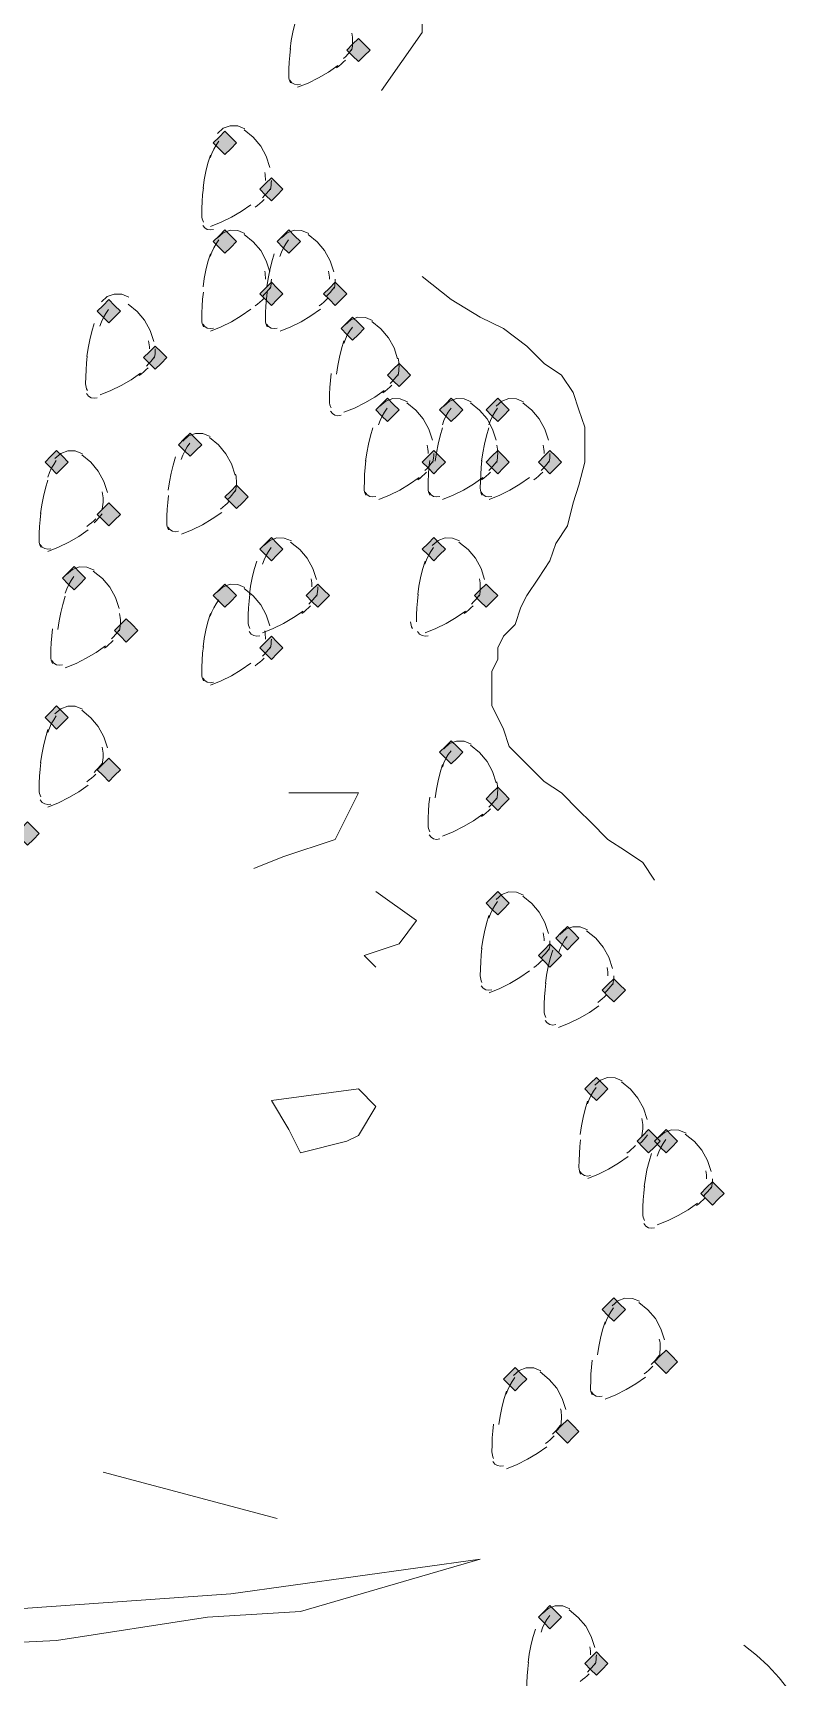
# Model space of a CAD drawing. Header units: millimetres. Extents: x 0 to 420, y 0 to 297.
# Drawn here: x 352.13 to 354.88, y 91.12 to 97.11 of the extents above; entities that cross this region are included whole.
import ezdxf

# ---------------------------------------------------------------- set-up
doc = ezdxf.new("R2010")
doc.units = ezdxf.units.MM

msp = doc.modelspace()

# ---------------------------------------------------------------- hatches: boundary and pattern name
for points in [[(353.314, 97.0915), (353.2928, 97.0703), (353.2717, 97.0492), (353.2928, 97.028), (353.314, 97.0068), (353.3352, 97.028), (353.3563, 97.0492), (353.3352, 97.0703), (353.314, 97.0915)], [(352.8272, 96.7528), (352.806, 96.7316), (352.7848, 96.7105), (352.806, 96.6893), (352.8272, 96.6682), (352.8483, 96.6893), (352.8695, 96.7105), (352.8483, 96.7316), (352.8272, 96.7528)], [(352.9965, 96.5835), (352.9753, 96.5623), (352.9542, 96.5412), (352.9753, 96.52), (352.9965, 96.4988), (353.0177, 96.52), (353.0388, 96.5412), (353.0177, 96.5623), (352.9965, 96.5835)], [(352.8272, 96.393), (352.806, 96.3718), (352.7848, 96.3507), (352.806, 96.3295), (352.8272, 96.3083), (352.8483, 96.3295), (352.8695, 96.3507), (352.8483, 96.3718), (352.8272, 96.393)], [(353.06, 96.393), (353.0388, 96.3718), (353.0177, 96.3507), (353.0388, 96.3295), (353.06, 96.3083), (353.0812, 96.3295), (353.1023, 96.3507), (353.0812, 96.3718), (353.06, 96.393)], [(352.9965, 96.2025), (352.9753, 96.1813), (352.9542, 96.1602), (352.9753, 96.139), (352.9965, 96.1178), (353.0177, 96.139), (353.0388, 96.1602), (353.0177, 96.1813), (352.9965, 96.2025)], [(353.2293, 96.2025), (353.2082, 96.1813), (353.187, 96.1602), (353.2082, 96.139), (353.2293, 96.1178), (353.2505, 96.139), (353.2717, 96.1602), (353.2505, 96.1813), (353.2293, 96.2025)], [(352.4038, 96.139), (352.3827, 96.1178), (352.3615, 96.0967), (352.3827, 96.0755), (352.4038, 96.0543), (352.425, 96.0755), (352.4462, 96.0967), (352.425, 96.1178), (352.4038, 96.139)], [(353.2928, 96.0755), (353.2717, 96.0543), (353.2505, 96.0332), (353.2717, 96.012), (353.2928, 95.9908), (353.314, 96.012), (353.3352, 96.0332), (353.314, 96.0543), (353.2928, 96.0755)], [(352.5732, 95.9697), (352.552, 95.9485), (352.5308, 95.9273), (352.552, 95.9062), (352.5732, 95.885), (352.5943, 95.9062), (352.6155, 95.9273), (352.5943, 95.9485), (352.5732, 95.9697)], [(353.4622, 95.9062), (353.441, 95.885), (353.4198, 95.8638), (353.441, 95.8427), (353.4622, 95.8215), (353.4833, 95.8427), (353.5045, 95.8638), (353.4833, 95.885), (353.4622, 95.9062)], [(353.4198, 95.7792), (353.3987, 95.758), (353.3775, 95.7368), (353.3987, 95.7157), (353.4198, 95.6945), (353.441, 95.7157), (353.4622, 95.7368), (353.441, 95.758), (353.4198, 95.7792)], [(353.6527, 95.7792), (353.6315, 95.758), (353.6103, 95.7368), (353.6315, 95.7157), (353.6527, 95.6945), (353.6738, 95.7157), (353.695, 95.7368), (353.6738, 95.758), (353.6527, 95.7792)], [(353.822, 95.7792), (353.8008, 95.758), (353.7797, 95.7368), (353.8008, 95.7157), (353.822, 95.6945), (353.8432, 95.7157), (353.8643, 95.7368), (353.8432, 95.758), (353.822, 95.7792)], [(352.7002, 95.6522), (352.679, 95.631), (352.6578, 95.6098), (352.679, 95.5887), (352.7002, 95.5675), (352.7213, 95.5887), (352.7425, 95.6098), (352.7213, 95.631), (352.7002, 95.6522)], [(352.2133, 95.5887), (352.1922, 95.5675), (352.171, 95.5463), (352.1922, 95.5252), (352.2133, 95.504), (352.2345, 95.5252), (352.2557, 95.5463), (352.2345, 95.5675), (352.2133, 95.5887)], [(353.5892, 95.5887), (353.568, 95.5675), (353.5468, 95.5463), (353.568, 95.5252), (353.5892, 95.504), (353.6103, 95.5252), (353.6315, 95.5463), (353.6103, 95.5675), (353.5892, 95.5887)], [(353.822, 95.5887), (353.8008, 95.5675), (353.7797, 95.5463), (353.8008, 95.5252), (353.822, 95.504), (353.8432, 95.5252), (353.8643, 95.5463), (353.8432, 95.5675), (353.822, 95.5887)], [(354.0125, 95.5887), (353.9913, 95.5675), (353.9702, 95.5463), (353.9913, 95.5252), (354.0125, 95.504), (354.0337, 95.5252), (354.0548, 95.5463), (354.0337, 95.5675), (354.0125, 95.5887)], [(352.8695, 95.4617), (352.8483, 95.4405), (352.8272, 95.4193), (352.8483, 95.3982), (352.8695, 95.377), (352.8907, 95.3982), (352.9118, 95.4193), (352.8907, 95.4405), (352.8695, 95.4617)], [(352.4038, 95.3982), (352.3827, 95.377), (352.3615, 95.3558), (352.3827, 95.3347), (352.4038, 95.3135), (352.425, 95.3347), (352.4462, 95.3558), (352.425, 95.377), (352.4038, 95.3982)], [(352.9965, 95.2712), (352.9753, 95.25), (352.9542, 95.2288), (352.9753, 95.2077), (352.9965, 95.1865), (353.0177, 95.2077), (353.0388, 95.2288), (353.0177, 95.25), (352.9965, 95.2712)], [(353.5892, 95.2712), (353.568, 95.25), (353.5468, 95.2288), (353.568, 95.2077), (353.5892, 95.1865), (353.6103, 95.2077), (353.6315, 95.2288), (353.6103, 95.25), (353.5892, 95.2712)], [(352.2768, 95.1653), (352.2557, 95.1441), (352.2345, 95.123), (352.2557, 95.1018), (352.2768, 95.0807), (352.298, 95.1018), (352.3192, 95.123), (352.298, 95.1441), (352.2768, 95.1653)], [(352.8272, 95.1018), (352.806, 95.0807), (352.7848, 95.0595), (352.806, 95.0383), (352.8272, 95.0172), (352.8483, 95.0383), (352.8695, 95.0595), (352.8483, 95.0807), (352.8272, 95.1018)], [(353.1658, 95.1018), (353.1447, 95.0807), (353.1235, 95.0595), (353.1447, 95.0383), (353.1658, 95.0172), (353.187, 95.0383), (353.2082, 95.0595), (353.187, 95.0807), (353.1658, 95.1018)], [(353.7797, 95.1018), (353.7585, 95.0807), (353.7373, 95.0595), (353.7585, 95.0383), (353.7797, 95.0172), (353.8008, 95.0383), (353.822, 95.0595), (353.8008, 95.0807), (353.7797, 95.1018)], [(352.4673, 94.9748), (352.4462, 94.9537), (352.425, 94.9325), (352.4462, 94.9113), (352.4673, 94.8902), (352.4885, 94.9113), (352.5097, 94.9325), (352.4885, 94.9537), (352.4673, 94.9748)], [(352.9965, 94.9113), (352.9753, 94.8902), (352.9542, 94.869), (352.9753, 94.8478), (352.9965, 94.8267), (353.0177, 94.8478), (353.0388, 94.869), (353.0177, 94.8902), (352.9965, 94.9113)], [(352.2133, 94.6573), (352.1922, 94.6362), (352.171, 94.615), (352.1922, 94.5938), (352.2133, 94.5727), (352.2345, 94.5938), (352.2557, 94.615), (352.2345, 94.6362), (352.2133, 94.6573)], [(353.6527, 94.5303), (353.6315, 94.5092), (353.6103, 94.488), (353.6315, 94.4668), (353.6527, 94.4457), (353.6738, 94.4668), (353.695, 94.488), (353.6738, 94.5092), (353.6527, 94.5303)], [(352.4038, 94.4668), (352.3827, 94.4457), (352.3615, 94.4245), (352.3827, 94.4033), (352.4038, 94.3822), (352.425, 94.4033), (352.4462, 94.4245), (352.425, 94.4457), (352.4038, 94.4668)], [(353.822, 94.361), (353.8008, 94.3398), (353.7797, 94.3187), (353.8008, 94.2975), (353.822, 94.2763), (353.8432, 94.2975), (353.8643, 94.3187), (353.8432, 94.3398), (353.822, 94.361)], [(352.1075, 94.234), (352.0863, 94.2128), (352.0652, 94.1917), (352.0863, 94.1705), (352.1075, 94.1493), (352.1287, 94.1705), (352.1498, 94.1917), (352.1287, 94.2128), (352.1075, 94.234)], [(353.822, 93.98), (353.8008, 93.9588), (353.7797, 93.9377), (353.8008, 93.9165), (353.822, 93.8953), (353.8432, 93.9165), (353.8643, 93.9377), (353.8432, 93.9588), (353.822, 93.98)], [(354.076, 93.853), (354.0548, 93.8318), (354.0337, 93.8107), (354.0548, 93.7895), (354.076, 93.7683), (354.0972, 93.7895), (354.1183, 93.8107), (354.0972, 93.8318), (354.076, 93.853)], [(354.0125, 93.7895), (353.9913, 93.7683), (353.9702, 93.7472), (353.9913, 93.726), (354.0125, 93.7048), (354.0337, 93.726), (354.0548, 93.7472), (354.0337, 93.7683), (354.0125, 93.7895)], [(354.2453, 93.6625), (354.2242, 93.6413), (354.203, 93.6202), (354.2242, 93.599), (354.2453, 93.5778), (354.2665, 93.599), (354.2877, 93.6202), (354.2665, 93.6413), (354.2453, 93.6625)], [(354.1818, 93.3027), (354.1607, 93.2815), (354.1395, 93.2603), (354.1607, 93.2392), (354.1818, 93.218), (354.203, 93.2392), (354.2242, 93.2603), (354.203, 93.2815), (354.1818, 93.3027)], [(354.3723, 93.1122), (354.3512, 93.091), (354.33, 93.0698), (354.3512, 93.0487), (354.3723, 93.0275), (354.3935, 93.0487), (354.4147, 93.0698), (354.3935, 93.091), (354.3723, 93.1122)], [(354.4358, 93.1122), (354.4147, 93.091), (354.3935, 93.0698), (354.4147, 93.0487), (354.4358, 93.0275), (354.457, 93.0487), (354.4782, 93.0698), (354.457, 93.091), (354.4358, 93.1122)], [(354.6052, 92.9217), (354.584, 92.9005), (354.5628, 92.8793), (354.584, 92.8582), (354.6052, 92.837), (354.6263, 92.8582), (354.6475, 92.8793), (354.6263, 92.9005), (354.6052, 92.9217)], [(354.2453, 92.4983), (354.2242, 92.4772), (354.203, 92.456), (354.2242, 92.4348), (354.2453, 92.4137), (354.2665, 92.4348), (354.2877, 92.456), (354.2665, 92.4772), (354.2453, 92.4983)], [(354.4358, 92.3078), (354.4147, 92.2867), (354.3935, 92.2655), (354.4147, 92.2443), (354.4358, 92.2232), (354.457, 92.2443), (354.4782, 92.2655), (354.457, 92.2867), (354.4358, 92.3078)], [(353.8855, 92.2443), (353.8643, 92.2232), (353.8432, 92.202), (353.8643, 92.1808), (353.8855, 92.1597), (353.9067, 92.1808), (353.9278, 92.202), (353.9067, 92.2232), (353.8855, 92.2443)], [(354.076, 92.0538), (354.0548, 92.0327), (354.0337, 92.0115), (354.0548, 91.9903), (354.076, 91.9691), (354.0972, 91.9903), (354.1183, 92.0115), (354.0972, 92.0327), (354.076, 92.0538)], [(354.0125, 91.3765), (353.9913, 91.3553), (353.9702, 91.3342), (353.9913, 91.313), (354.0125, 91.2918), (354.0337, 91.313), (354.0548, 91.3342), (354.0337, 91.3553), (354.0125, 91.3765)], [(354.1818, 91.2072), (354.1607, 91.186), (354.1395, 91.1648), (354.1607, 91.1437), (354.1818, 91.1225), (354.203, 91.1437), (354.2242, 91.1648), (354.203, 91.186), (354.1818, 91.2072)]]:
    msp.add_hatch(color=7).paths.add_polyline_path(points)

# ---------------------------------------------------------------- linework, layer by layer
at = {"lineweight": 13}
for points in [[(353.3352, 98.7002), (353.3352, 98.425), (353.1447, 98.0652), (353.1447, 97.7265), (353.5468, 97.5148), (353.5468, 97.3243), (353.5468, 97.1127), (353.3987, 96.901)], [(353.0915, 97.1742), (353.0826, 97.1444), (353.0752, 97.1142), (353.0692, 97.0836), (353.0647, 97.0528)], [(353.2893, 97.0477), (353.2909, 97.0559), (353.292, 97.0642), (353.2926, 97.0725), (353.2928, 97.0809)], [(353.2928, 97.0809), (353.2926, 97.0884), (353.292, 97.0959), (353.291, 97.1033), (353.2896, 97.1107)], [(353.0661, 97.0546), (353.0634, 97.0295), (353.0615, 97.0043), (353.0604, 96.9791), (353.06, 96.9539)], [(353.2602, 97.0182), (353.2679, 97.0261), (353.2752, 97.0343), (353.2823, 97.0426), (353.2891, 97.0512)], [(353.0918, 96.9132), (353.1307, 96.9289), (353.1683, 96.9475), (353.2044, 96.9688), (353.2389, 96.9928)], [(353.2342, 96.984), (353.2426, 96.9906), (353.2508, 96.9975), (353.2587, 97.0046), (353.2664, 97.0121)], [(353.06, 96.9539), (353.0604, 96.9474), (353.0616, 96.9411), (353.0635, 96.935), (353.0662, 96.9291)], [(353.0637, 96.939), (353.0708, 96.93), (353.0803, 96.9243), (353.0913, 96.9222), (353.1025, 96.9241)], [(352.9, 96.7616), (352.874, 96.7725), (352.8467, 96.773), (352.8211, 96.7636), (352.8001, 96.7449)], [(352.9912, 96.6209), (352.9781, 96.6615), (352.9576, 96.6985), (352.9306, 96.7309), (352.8975, 96.7578)], [(352.774, 96.6662), (352.7651, 96.6364), (352.7576, 96.6062), (352.7517, 96.5756), (352.7472, 96.5448)], [(352.805, 96.7162), (352.7952, 96.7022), (352.7867, 96.6875), (352.7794, 96.6721), (352.7735, 96.6561)], [(352.9753, 96.5729), (352.9751, 96.5804), (352.9745, 96.5879), (352.9735, 96.5953), (352.9721, 96.6027)], [(352.7486, 96.5466), (352.7459, 96.5215), (352.744, 96.4963), (352.7429, 96.4712), (352.7425, 96.4459)], [(352.9639, 96.5103), (352.9715, 96.5181), (352.9789, 96.5263), (352.9859, 96.5346), (352.9928, 96.5432)], [(352.993, 96.5396), (352.9945, 96.5479), (352.9956, 96.5562), (352.9963, 96.5645), (352.9965, 96.5729)], [(352.7743, 96.4052), (352.8132, 96.4209), (352.8508, 96.4395), (352.8869, 96.4608), (352.9214, 96.4848)], [(352.9378, 96.476), (352.9462, 96.4826), (352.9544, 96.4895), (352.9624, 96.4966), (352.9701, 96.5041)], [(352.7425, 96.4459), (352.7429, 96.4395), (352.7441, 96.4331), (352.746, 96.427), (352.7487, 96.4211)], [(352.7462, 96.4098), (352.7533, 96.4009), (352.7628, 96.3951), (352.7738, 96.393), (352.785, 96.3949)], [(352.9, 96.3806), (352.874, 96.3914), (352.8467, 96.392), (352.8211, 96.3826), (352.8001, 96.3639)], [(352.9912, 96.2399), (352.9781, 96.2805), (352.9576, 96.3175), (352.9306, 96.3499), (352.8975, 96.3768)], [(353.1329, 96.3806), (353.1068, 96.3914), (353.0796, 96.392), (353.0539, 96.3826), (353.0329, 96.3639)], [(353.2241, 96.2399), (353.2109, 96.2805), (353.1905, 96.3175), (353.1634, 96.3499), (353.1304, 96.3768)], [(352.774, 96.3064), (352.7651, 96.2766), (352.7576, 96.2463), (352.7517, 96.2158), (352.7472, 96.185)], [(352.805, 96.3564), (352.7952, 96.3424), (352.7867, 96.3277), (352.7794, 96.3123), (352.7735, 96.2963)], [(353.0068, 96.3064), (352.9979, 96.2766), (352.9905, 96.2463), (352.9845, 96.2158), (352.98, 96.185)], [(353.059, 96.3564), (353.0492, 96.3424), (353.0407, 96.3277), (353.0334, 96.3123), (353.0275, 96.2963)], [(352.9753, 96.2131), (352.9751, 96.2206), (352.9745, 96.228), (352.9735, 96.2354), (352.9721, 96.2428)], [(353.2082, 96.2131), (353.208, 96.2206), (353.2074, 96.228), (353.2063, 96.2354), (353.2049, 96.2428)], [(352.9639, 96.1504), (352.9715, 96.1583), (352.9789, 96.1664), (352.9859, 96.1748), (352.9928, 96.1834)], [(352.993, 96.1798), (352.9945, 96.1881), (352.9956, 96.1963), (352.9963, 96.2047), (352.9965, 96.2131)], [(353.1967, 96.1504), (353.2044, 96.1583), (353.2117, 96.1664), (353.2188, 96.1748), (353.2256, 96.1834)], [(353.2258, 96.1798), (353.2274, 96.1881), (353.2285, 96.1963), (353.2291, 96.2047), (353.2293, 96.2131)], [(353.5468, 96.2237), (353.6527, 96.139), (353.7585, 96.0755), (353.8432, 96.0332), (353.9278, 95.9697), (353.9913, 95.9062), (354.0548, 95.8638), (354.0972, 95.8003), (354.1183, 95.7368), (354.1395, 95.6733), (354.1395, 95.6098), (354.1395, 95.5463), (354.1183, 95.4617), (354.0972, 95.3982), (354.076, 95.3135), (354.0337, 95.25), (354.0125, 95.1865), (353.9702, 95.123), (353.9278, 95.0595), (353.9067, 95.0172), (353.8855, 94.9537), (353.8432, 94.9113), (353.822, 94.869), (353.822, 94.8267), (353.8008, 94.7843), (353.8008, 94.742), (353.8008, 94.6997), (353.8008, 94.6573), (353.822, 94.615), (353.8432, 94.5727), (353.8643, 94.5092), (353.9067, 94.4668), (353.949, 94.4245), (353.9913, 94.3822), (354.0548, 94.3398), (354.1183, 94.2763), (354.1607, 94.234), (354.2242, 94.1705), (354.2877, 94.1282), (354.3512, 94.0858), (354.3935, 94.0223)], [(352.4767, 96.1477), (352.4507, 96.1586), (352.4234, 96.1592), (352.3978, 96.1498), (352.3767, 96.1311)], [(352.5679, 95.9859), (352.5548, 96.0265), (352.5343, 96.0635), (352.5073, 96.0959), (352.4742, 96.1228)], [(352.7486, 96.1656), (352.7459, 96.1405), (352.744, 96.1153), (352.7429, 96.0902), (352.7425, 96.0649)], [(352.9378, 96.1162), (352.9462, 96.1228), (352.9544, 96.1296), (352.9624, 96.1368), (352.9701, 96.1442)], [(352.9814, 96.1656), (352.9788, 96.1405), (352.9769, 96.1153), (352.9757, 96.0902), (352.9753, 96.0649)], [(353.1707, 96.1162), (353.1791, 96.1228), (353.1873, 96.1296), (353.1952, 96.1368), (353.2029, 96.1442)], [(352.4028, 96.1024), (352.3931, 96.0884), (352.3845, 96.0737), (352.3773, 96.0583), (352.3713, 96.0423)], [(352.7425, 96.0649), (352.7429, 96.0585), (352.7441, 96.0521), (352.746, 96.046), (352.7487, 96.0401)], [(352.7743, 96.0242), (352.8132, 96.0399), (352.8508, 96.0585), (352.8869, 96.0798), (352.9214, 96.1038)], [(352.9753, 96.0649), (352.9757, 96.0585), (352.9769, 96.0521), (352.9788, 96.046), (352.9815, 96.0401)], [(353.0283, 96.0242), (353.0672, 96.0399), (353.1048, 96.0585), (353.1409, 96.0798), (353.1754, 96.1038)], [(353.3657, 96.0631), (353.3397, 96.074), (353.3124, 96.0745), (353.2868, 96.0652), (353.2657, 96.0464)], [(353.4569, 95.9224), (353.4438, 95.963), (353.4233, 96), (353.3962, 96.0324), (353.3632, 96.0593)], [(352.3507, 96.0524), (352.3418, 96.0226), (352.3343, 95.9923), (352.3284, 95.9618), (352.3239, 95.931)], [(352.7462, 96.05), (352.7533, 96.041), (352.7628, 96.0353), (352.7738, 96.0332), (352.785, 96.0351)], [(352.9791, 96.05), (352.9862, 96.041), (352.9957, 96.0353), (353.0066, 96.0332), (353.0179, 96.0351)], [(353.2919, 96.0389), (353.2821, 96.0249), (353.2735, 96.0102), (353.2663, 95.9948), (353.2603, 95.9788)], [(352.552, 95.9591), (352.5518, 95.9666), (352.5512, 95.974), (352.5502, 95.9814), (352.5487, 95.9888)], [(352.5696, 95.9258), (352.5712, 95.934), (352.5723, 95.9423), (352.5729, 95.9507), (352.5732, 95.9591)], [(353.2608, 95.9889), (353.2519, 95.9591), (353.2445, 95.9289), (353.2385, 95.8983), (353.234, 95.8675)], [(352.3252, 95.9328), (352.3226, 95.9077), (352.3207, 95.8825), (352.3196, 95.8573), (352.3192, 95.8321)], [(352.5145, 95.8622), (352.5229, 95.8687), (352.5311, 95.8756), (352.5391, 95.8828), (352.5468, 95.8902)], [(352.5406, 95.8964), (352.5482, 95.9043), (352.5555, 95.9124), (352.5626, 95.9208), (352.5694, 95.9294)], [(353.4586, 95.8623), (353.4602, 95.8705), (353.4613, 95.8789), (353.462, 95.8872), (353.4622, 95.8956)], [(353.4622, 95.8956), (353.462, 95.9031), (353.4613, 95.9105), (353.4603, 95.918), (353.4589, 95.9253)], [(352.3191, 95.8321), (352.3195, 95.8256), (352.3207, 95.8193), (352.3227, 95.8131), (352.3254, 95.8072)], [(352.3721, 95.7914), (352.411, 95.8071), (352.4486, 95.8257), (352.4848, 95.847), (352.5192, 95.871)], [(353.2142, 95.8693), (353.2116, 95.8441), (353.2097, 95.819), (353.2086, 95.7938), (353.2082, 95.7686)], [(353.4035, 95.7987), (353.4119, 95.8053), (353.4201, 95.8121), (353.4281, 95.8193), (353.4358, 95.8267)], [(353.4296, 95.8329), (353.4372, 95.8408), (353.4445, 95.8489), (353.4516, 95.8573), (353.4584, 95.8659)], [(352.3229, 95.796), (352.33, 95.787), (352.3395, 95.7813), (352.3504, 95.7792), (352.3617, 95.7811)], [(353.2082, 95.7686), (353.2085, 95.7621), (353.2097, 95.7558), (353.2117, 95.7496), (353.2144, 95.7437)], [(353.2611, 95.7279), (353.3001, 95.7436), (353.3376, 95.7622), (353.3738, 95.7835), (353.4082, 95.8075)], [(353.4927, 95.7667), (353.4667, 95.7776), (353.4394, 95.7782), (353.4138, 95.7688), (353.3927, 95.7501)], [(353.5839, 95.6261), (353.5708, 95.6667), (353.5503, 95.7036), (353.5232, 95.7361), (353.4902, 95.763)], [(353.7255, 95.7667), (353.6995, 95.7776), (353.6723, 95.7782), (353.6466, 95.7688), (353.6256, 95.7501)], [(353.8168, 95.6261), (353.8036, 95.6667), (353.7831, 95.7036), (353.7561, 95.7361), (353.723, 95.763)], [(353.916, 95.7667), (353.89, 95.7776), (353.8627, 95.7782), (353.8371, 95.7688), (353.8161, 95.7501)], [(354.0072, 95.6261), (353.9941, 95.6667), (353.9736, 95.7036), (353.9466, 95.7361), (353.9135, 95.763)], [(353.2119, 95.7325), (353.219, 95.7235), (353.2285, 95.7178), (353.2394, 95.7157), (353.2507, 95.7175)], [(353.4188, 95.7425), (353.4091, 95.7286), (353.4005, 95.7138), (353.3933, 95.6984), (353.3873, 95.6824)], [(353.6517, 95.7425), (353.6419, 95.7286), (353.6333, 95.7138), (353.6261, 95.6984), (353.6201, 95.6824)], [(353.821, 95.7425), (353.8112, 95.7286), (353.8027, 95.7138), (353.7954, 95.6984), (353.7895, 95.6824)], [(352.773, 95.6397), (352.747, 95.6506), (352.7197, 95.6512), (352.6941, 95.6418), (352.6731, 95.6231)], [(353.3667, 95.6714), (353.3578, 95.6416), (353.3503, 95.6113), (353.3444, 95.5808), (353.3399, 95.55)], [(353.6207, 95.6714), (353.6118, 95.6416), (353.6043, 95.6113), (353.5984, 95.5808), (353.5939, 95.55)], [(353.79, 95.6714), (353.7811, 95.6416), (353.7736, 95.6113), (353.7677, 95.5808), (353.7632, 95.55)], [(352.3073, 95.5762), (352.2813, 95.5871), (352.2541, 95.5877), (352.2284, 95.5783), (352.2074, 95.5596)], [(352.6992, 95.6155), (352.6894, 95.6016), (352.6808, 95.5868), (352.6736, 95.5714), (352.6676, 95.5555)], [(352.8642, 95.4991), (352.8511, 95.5397), (352.8306, 95.5766), (352.8036, 95.6091), (352.7705, 95.636)], [(353.568, 95.5781), (353.5678, 95.5856), (353.5672, 95.593), (353.5662, 95.6005), (353.5647, 95.6078)], [(353.822, 95.5781), (353.8218, 95.5856), (353.8212, 95.593), (353.8202, 95.6005), (353.8188, 95.6078)], [(353.9913, 95.5781), (353.9911, 95.5856), (353.9905, 95.593), (353.9895, 95.6005), (353.9881, 95.6078)], [(352.2123, 95.552), (352.2026, 95.5381), (352.194, 95.5233), (352.1868, 95.5079), (352.1808, 95.4919)], [(352.3986, 95.4356), (352.3854, 95.4762), (352.365, 95.5131), (352.3379, 95.5456), (352.3049, 95.5725)], [(352.647, 95.5656), (352.6381, 95.5357), (352.6307, 95.5055), (352.6247, 95.475), (352.6202, 95.4442)], [(353.3412, 95.5517), (353.3386, 95.5267), (353.3367, 95.5015), (353.3356, 95.4763), (353.3352, 95.4511)], [(353.5566, 95.5154), (353.5642, 95.5233), (353.5715, 95.5314), (353.5786, 95.5398), (353.5854, 95.5484)], [(353.5741, 95.5517), (353.5714, 95.5267), (353.5695, 95.5015), (353.5684, 95.4763), (353.568, 95.4511)], [(353.5856, 95.5448), (353.5872, 95.553), (353.5883, 95.5614), (353.5889, 95.5697), (353.5892, 95.5781)], [(353.7646, 95.5517), (353.7619, 95.5267), (353.76, 95.5015), (353.7589, 95.4763), (353.7585, 95.4511)], [(353.7894, 95.5154), (353.797, 95.5233), (353.8044, 95.5314), (353.8115, 95.5398), (353.8183, 95.5484)], [(353.8185, 95.5448), (353.82, 95.553), (353.8211, 95.5614), (353.8218, 95.5697), (353.822, 95.5781)], [(353.9799, 95.5154), (353.9875, 95.5233), (353.9949, 95.5314), (354.0019, 95.5398), (354.0088, 95.5484)], [(354.009, 95.5448), (354.0105, 95.553), (354.0116, 95.5614), (354.0123, 95.5697), (354.0125, 95.5781)], [(352.1813, 95.4809), (352.1724, 95.4511), (352.165, 95.4208), (352.159, 95.3903), (352.1545, 95.3595)], [(352.866, 95.439), (352.8675, 95.4472), (352.8686, 95.4555), (352.8693, 95.4639), (352.8695, 95.4723)], [(352.8695, 95.4723), (352.8693, 95.4797), (352.8687, 95.4872), (352.8677, 95.4946), (352.8663, 95.502)], [(353.3881, 95.4103), (353.427, 95.4261), (353.4646, 95.4446), (353.5008, 95.466), (353.5352, 95.49)], [(353.5305, 95.4812), (353.5389, 95.4878), (353.5471, 95.4946), (353.5551, 95.5018), (353.5628, 95.5092)], [(353.6209, 95.4103), (353.6599, 95.4261), (353.6975, 95.4446), (353.7336, 95.466), (353.768, 95.49)], [(353.7633, 95.4812), (353.7718, 95.4878), (353.78, 95.4946), (353.7879, 95.5018), (353.7956, 95.5092)], [(353.7903, 95.4103), (353.8292, 95.4261), (353.8668, 95.4446), (353.9029, 95.466), (353.9374, 95.49)], [(353.9538, 95.4812), (353.9622, 95.4878), (353.9704, 95.4946), (353.9784, 95.5018), (353.9861, 95.5092)], [(352.3791, 95.3755), (352.3807, 95.3837), (352.3818, 95.392), (352.3825, 95.4004), (352.3827, 95.4087)], [(352.3827, 95.4087), (352.3825, 95.4162), (352.3819, 95.4237), (352.3808, 95.4311), (352.3794, 95.4385)], [(352.6216, 95.4248), (352.6189, 95.3996), (352.617, 95.3745), (352.6159, 95.3493), (352.6155, 95.3241)], [(352.8108, 95.3753), (352.8192, 95.3819), (352.8275, 95.3888), (352.8354, 95.3959), (352.8431, 95.4034)], [(352.8369, 95.4096), (352.8445, 95.4175), (352.8519, 95.4256), (352.859, 95.434), (352.8658, 95.4426)], [(353.3352, 95.4511), (353.3355, 95.4446), (353.3367, 95.4383), (353.3387, 95.4321), (353.3414, 95.4263)], [(353.3389, 95.4362), (353.346, 95.4272), (353.3555, 95.4215), (353.3664, 95.4193), (353.3777, 95.4212)], [(353.568, 95.4511), (353.5684, 95.4446), (353.5696, 95.4383), (353.5715, 95.4321), (353.5742, 95.4263)], [(353.5717, 95.4362), (353.5788, 95.4272), (353.5883, 95.4215), (353.5993, 95.4193), (353.6105, 95.4212)], [(353.7585, 95.4511), (353.7589, 95.4446), (353.7601, 95.4383), (353.762, 95.4321), (353.7647, 95.4263)], [(353.7622, 95.4362), (353.7693, 95.4272), (353.7788, 95.4215), (353.7898, 95.4193), (353.801, 95.4212)], [(352.1559, 95.3613), (352.1533, 95.3362), (352.1514, 95.311), (352.1502, 95.2858), (352.1498, 95.2606)], [(352.324, 95.3118), (352.3324, 95.3184), (352.3406, 95.3253), (352.3486, 95.3325), (352.3563, 95.3399)], [(352.3501, 95.3249), (352.3577, 95.3328), (352.3651, 95.3409), (352.3721, 95.3493), (352.3789, 95.3579)], [(352.6685, 95.2834), (352.7074, 95.2991), (352.745, 95.3177), (352.7811, 95.339), (352.8155, 95.363)], [(352.1816, 95.2199), (352.2206, 95.2356), (352.2581, 95.2542), (352.2943, 95.2755), (352.3287, 95.2995)], [(352.6155, 95.3241), (352.6159, 95.3176), (352.6171, 95.3113), (352.619, 95.3051), (352.6217, 95.2992)], [(352.6192, 95.3092), (352.6263, 95.3002), (352.6358, 95.2944), (352.6468, 95.2923), (352.658, 95.2942)], [(352.1498, 95.2606), (352.1502, 95.2541), (352.1514, 95.2478), (352.1533, 95.2416), (352.156, 95.2357)], [(352.1535, 95.2457), (352.1607, 95.2367), (352.1702, 95.231), (352.1811, 95.2288), (352.1924, 95.2307)], [(352.9955, 95.2345), (352.9857, 95.2205), (352.9772, 95.2058), (352.9699, 95.1904), (352.964, 95.1744)], [(353.0694, 95.2587), (353.0434, 95.2696), (353.0161, 95.2702), (352.9904, 95.2608), (352.9694, 95.2421)], [(353.1606, 95.1181), (353.1474, 95.1587), (353.127, 95.1956), (353.0999, 95.2281), (353.0669, 95.255)], [(353.5882, 95.2345), (353.5784, 95.2205), (353.5698, 95.2058), (353.5626, 95.1904), (353.5566, 95.1744)], [(353.6832, 95.2587), (353.6572, 95.2696), (353.6299, 95.2702), (353.6043, 95.2608), (353.5832, 95.2421)], [(353.7744, 95.1181), (353.7613, 95.1587), (353.7408, 95.1956), (353.7137, 95.2281), (353.6807, 95.255)], [(352.3497, 95.1529), (352.3237, 95.1638), (352.2964, 95.1643), (352.2708, 95.155), (352.2497, 95.1362)], [(352.9433, 95.1846), (352.9344, 95.1547), (352.927, 95.1245), (352.921, 95.094), (352.9165, 95.0631)], [(353.5572, 95.1846), (353.5483, 95.1547), (353.5408, 95.1245), (353.5349, 95.094), (353.5304, 95.0631)], [(352.2758, 95.1287), (352.2661, 95.1147), (352.2575, 95.1), (352.2503, 95.0846), (352.2443, 95.0686)], [(352.4409, 95.0123), (352.4278, 95.0528), (352.4073, 95.0898), (352.3802, 95.1222), (352.3472, 95.1492)], [(352.9, 95.0894), (352.874, 95.1003), (352.8467, 95.1008), (352.8211, 95.0915), (352.8001, 95.0727)], [(353.1447, 95.0912), (353.1445, 95.0987), (353.1439, 95.1062), (353.1429, 95.1136), (353.1414, 95.121)], [(353.7585, 95.0912), (353.7583, 95.0987), (353.7577, 95.1062), (353.7567, 95.1136), (353.7553, 95.121)], [(352.2448, 95.0576), (352.2359, 95.0277), (352.2285, 94.9975), (352.2225, 94.967), (352.218, 94.9362)], [(352.805, 95.044), (352.7952, 95.0301), (352.7867, 95.0153), (352.7794, 94.9999), (352.7735, 94.984)], [(352.9912, 94.9488), (352.9781, 94.9893), (352.9576, 95.0263), (352.9306, 95.0587), (352.8975, 95.0857)], [(352.9179, 95.0649), (352.9153, 95.0398), (352.9133, 95.0147), (352.9122, 94.9895), (352.9118, 94.9643)], [(353.1332, 95.0286), (353.1408, 95.0365), (353.1482, 95.0446), (353.1553, 95.053), (353.1621, 95.0616)], [(353.1623, 95.058), (353.1639, 95.0662), (353.165, 95.0745), (353.1656, 95.0829), (353.1658, 95.0912)], [(353.5317, 95.0649), (353.5291, 95.0398), (353.5272, 95.0147), (353.5261, 94.9895), (353.5257, 94.9643)], [(353.7259, 95.0286), (353.7335, 95.0365), (353.7409, 95.0446), (353.748, 95.053), (353.7548, 95.0616)], [(353.755, 95.058), (353.7565, 95.0662), (353.7576, 95.0745), (353.7583, 95.0829), (353.7585, 95.0912)], [(352.4462, 94.9643), (352.446, 94.9717), (352.4453, 94.9792), (352.4443, 94.9866), (352.4429, 94.994)], [(352.774, 94.9941), (352.7651, 94.9642), (352.7576, 94.934), (352.7517, 94.9035), (352.7472, 94.8727)], [(352.9648, 94.9235), (353.0037, 94.9393), (353.0413, 94.9578), (353.0774, 94.9792), (353.1119, 95.0032)], [(353.1072, 94.9943), (353.1156, 95.0009), (353.1238, 95.0078), (353.1317, 95.015), (353.1394, 95.0224)], [(353.5574, 94.9235), (353.5964, 94.9393), (353.634, 94.9578), (353.6701, 94.9792), (353.7045, 95.0032)], [(353.6998, 94.9943), (353.7083, 95.0009), (353.7165, 95.0078), (353.7244, 95.015), (353.7321, 95.0224)], [(352.1982, 94.9379), (352.1956, 94.9128), (352.1937, 94.8877), (352.1926, 94.8625), (352.1922, 94.8372)], [(352.4136, 94.9016), (352.4212, 94.9095), (352.4285, 94.9176), (352.4356, 94.926), (352.4424, 94.9346)], [(352.4426, 94.931), (352.4442, 94.9392), (352.4453, 94.9475), (352.446, 94.9559), (352.4462, 94.9643)], [(352.9118, 94.9643), (352.9122, 94.9578), (352.9134, 94.9514), (352.9153, 94.9453), (352.918, 94.9394)], [(352.9155, 94.9282), (352.9226, 94.9192), (352.9322, 94.9135), (352.9431, 94.9113), (352.9544, 94.9132)], [(352.9753, 94.9008), (352.9751, 94.9082), (352.9745, 94.9157), (352.9735, 94.9231), (352.9721, 94.9305)], [(353.5045, 94.9643), (353.5049, 94.9578), (353.5061, 94.9514), (353.508, 94.9453), (353.5107, 94.9394)], [(353.5294, 94.9282), (353.5365, 94.9192), (353.546, 94.9135), (353.5569, 94.9113), (353.5682, 94.9132)], [(352.2451, 94.7965), (352.2841, 94.8123), (352.3216, 94.8308), (352.3578, 94.8521), (352.3922, 94.8762)], [(352.3875, 94.8673), (352.3959, 94.8739), (352.4041, 94.8808), (352.4121, 94.888), (352.4198, 94.8954)], [(352.7486, 94.8744), (352.7459, 94.8493), (352.744, 94.8242), (352.7429, 94.799), (352.7425, 94.7738)], [(352.9639, 94.8381), (352.9715, 94.846), (352.9789, 94.8541), (352.9859, 94.8625), (352.9928, 94.8711)], [(352.993, 94.8675), (352.9945, 94.8757), (352.9956, 94.884), (352.9963, 94.8924), (352.9965, 94.9008)], [(352.1922, 94.8372), (352.1925, 94.8308), (352.1937, 94.8244), (352.1957, 94.8183), (352.1984, 94.8124)], [(352.1959, 94.8223), (352.203, 94.8134), (352.2125, 94.8076), (352.2234, 94.8055), (352.2347, 94.8074)], [(352.7743, 94.733), (352.8132, 94.7487), (352.8508, 94.7673), (352.8869, 94.7887), (352.9214, 94.8126)], [(352.9378, 94.8038), (352.9462, 94.8104), (352.9544, 94.8173), (352.9624, 94.8244), (352.9701, 94.8319)], [(352.7425, 94.7738), (352.7429, 94.7673), (352.7441, 94.7609), (352.746, 94.7548), (352.7487, 94.7489)], [(352.7462, 94.7589), (352.7533, 94.7499), (352.7628, 94.7441), (352.7738, 94.742), (352.785, 94.7439)], [(352.2123, 94.6207), (352.2026, 94.6067), (352.194, 94.592), (352.1868, 94.5766), (352.1808, 94.5606)], [(352.3073, 94.6449), (352.2813, 94.6558), (352.2541, 94.6563), (352.2284, 94.647), (352.2074, 94.6282)], [(352.3986, 94.5043), (352.3854, 94.5448), (352.365, 94.5818), (352.3379, 94.6143), (352.3049, 94.6412)], [(352.1813, 94.5707), (352.1724, 94.5409), (352.165, 94.5107), (352.159, 94.4801), (352.1545, 94.4493)], [(352.3827, 94.4774), (352.3825, 94.4849), (352.3819, 94.4924), (352.3808, 94.4998), (352.3794, 94.5072)], [(353.7255, 94.5179), (353.6995, 94.5288), (353.6723, 94.5293), (353.6466, 94.52), (353.6256, 94.5013)], [(353.8168, 94.3773), (353.8036, 94.4178), (353.7831, 94.4548), (353.7561, 94.4872), (353.723, 94.5142)], [(352.1559, 94.4511), (352.1533, 94.426), (352.1514, 94.4008), (352.1502, 94.3756), (352.1498, 94.3504)], [(352.3501, 94.4148), (352.3577, 94.4226), (352.3651, 94.4308), (352.3721, 94.4392), (352.3789, 94.4477)], [(352.3791, 94.4441), (352.3807, 94.4524), (352.3818, 94.4607), (352.3825, 94.469), (352.3827, 94.4774)], [(353.6207, 94.4437), (353.6118, 94.4139), (353.6043, 94.3837), (353.5984, 94.3531), (353.5939, 94.3223)], [(353.6517, 94.4937), (353.6419, 94.4797), (353.6333, 94.465), (353.6261, 94.4496), (353.6201, 94.4336)], [(352.324, 94.3805), (352.3324, 94.3871), (352.3406, 94.394), (352.3486, 94.4011), (352.3563, 94.4086)], [(353.822, 94.3504), (353.8218, 94.3579), (353.8212, 94.3654), (353.8202, 94.3728), (353.8188, 94.3802)], [(352.1498, 94.3504), (352.1502, 94.3439), (352.1514, 94.3376), (352.1533, 94.3315), (352.156, 94.3256)], [(352.1816, 94.2885), (352.2206, 94.3042), (352.2581, 94.3228), (352.2943, 94.3442), (352.3287, 94.3681)], [(353.06, 94.3398), (353.314, 94.3398), (353.2293, 94.1705), (353.0388, 94.107), (352.933, 94.0647)], [(353.5741, 94.3241), (353.5714, 94.299), (353.5695, 94.2738), (353.5684, 94.2486), (353.568, 94.2234)], [(353.7894, 94.2877), (353.797, 94.2956), (353.8044, 94.3038), (353.8115, 94.3121), (353.8183, 94.3207)], [(353.8185, 94.3172), (353.82, 94.3254), (353.8211, 94.3337), (353.8218, 94.342), (353.822, 94.3504)], [(352.1535, 94.3144), (352.1607, 94.3054), (352.1702, 94.2996), (352.1811, 94.2975), (352.1924, 94.2994)], [(353.6209, 94.1827), (353.6599, 94.1984), (353.6975, 94.217), (353.7336, 94.2383), (353.768, 94.2623)], [(353.7633, 94.2535), (353.7718, 94.2601), (353.78, 94.267), (353.7879, 94.2741), (353.7956, 94.2816)], [(353.568, 94.2234), (353.5684, 94.2169), (353.5696, 94.2106), (353.5715, 94.2045), (353.5742, 94.1986)], [(353.5717, 94.1874), (353.5788, 94.1784), (353.5883, 94.1726), (353.5993, 94.1705), (353.6105, 94.1724)], [(353.3775, 93.98), (353.5257, 93.8742), (353.4622, 93.7895), (353.3352, 93.7472), (353.3775, 93.7048)], [(353.916, 93.9676), (353.89, 93.9785), (353.8627, 93.979), (353.8371, 93.9697), (353.8161, 93.9509)], [(354.0072, 93.8269), (353.9941, 93.8675), (353.9736, 93.9045), (353.9466, 93.9369), (353.9135, 93.9638)], [(353.821, 93.9434), (353.8112, 93.9294), (353.8027, 93.9147), (353.7954, 93.8993), (353.7895, 93.8833)], [(353.79, 93.8934), (353.7811, 93.8636), (353.7736, 93.8333), (353.7677, 93.8028), (353.7632, 93.772)], [(354.1489, 93.8406), (354.1229, 93.8515), (354.0956, 93.852), (354.0699, 93.8426), (354.0489, 93.8239)], [(353.9913, 93.8001), (353.9911, 93.8076), (353.9905, 93.815), (353.9895, 93.8224), (353.9881, 93.8298)], [(354.009, 93.7668), (354.0105, 93.775), (354.0116, 93.7833), (354.0123, 93.7917), (354.0125, 93.8001)], [(354.075, 93.8164), (354.0652, 93.8024), (354.0567, 93.7877), (354.0494, 93.7723), (354.0435, 93.7563)], [(354.2401, 93.6999), (354.2269, 93.7405), (354.2065, 93.7775), (354.1794, 93.8099), (354.1464, 93.8368)], [(353.7646, 93.7738), (353.7619, 93.7487), (353.76, 93.7235), (353.7589, 93.6983), (353.7585, 93.6731)], [(353.9538, 93.7032), (353.9622, 93.7097), (353.9704, 93.7166), (353.9784, 93.7238), (353.9861, 93.7312)], [(353.9799, 93.7374), (353.9875, 93.7453), (353.9949, 93.7534), (354.0019, 93.7618), (354.0088, 93.7704)], [(354.0228, 93.7664), (354.0139, 93.7366), (354.0065, 93.7063), (354.0005, 93.6758), (353.996, 93.645)], [(353.7585, 93.6731), (353.7589, 93.6666), (353.7601, 93.6603), (353.762, 93.6541), (353.7647, 93.6482)], [(353.7903, 93.6112), (353.8292, 93.6269), (353.8668, 93.6455), (353.9029, 93.6668), (353.9374, 93.6908)], [(354.2242, 93.6731), (354.224, 93.6806), (354.2234, 93.688), (354.2223, 93.6954), (354.2209, 93.7028)], [(354.2418, 93.6398), (354.2434, 93.6481), (354.2445, 93.6563), (354.2451, 93.6647), (354.2453, 93.6731)], [(353.7622, 93.637), (353.7693, 93.628), (353.7788, 93.6223), (353.7898, 93.6202), (353.801, 93.6221)], [(353.9974, 93.6467), (353.9948, 93.6217), (353.9929, 93.5965), (353.9917, 93.5713), (353.9913, 93.5461)], [(354.1866, 93.5762), (354.1951, 93.5827), (354.2033, 93.5896), (354.2112, 93.5968), (354.2189, 93.6042)], [(354.2127, 93.6104), (354.2204, 93.6183), (354.2277, 93.6264), (354.2348, 93.6348), (354.2416, 93.6434)], [(353.9913, 93.5461), (353.9917, 93.5396), (353.9929, 93.5333), (353.9948, 93.5271), (353.9975, 93.5213)], [(354.0443, 93.4842), (354.0832, 93.4999), (354.1208, 93.5185), (354.1569, 93.5398), (354.1914, 93.5638)], [(353.9951, 93.51), (354.0022, 93.501), (354.0117, 93.4953), (354.0226, 93.4932), (354.0339, 93.495)], [(354.2759, 93.2902), (354.2498, 93.3011), (354.2226, 93.3017), (354.1969, 93.2923), (354.1759, 93.2736)], [(354.1808, 93.2661), (354.1711, 93.2521), (354.1625, 93.2373), (354.1553, 93.2219), (354.1493, 93.2059)], [(354.3671, 93.1496), (354.3539, 93.1902), (354.3335, 93.2271), (354.3064, 93.2596), (354.2734, 93.2865)], [(354.1498, 93.2161), (354.1409, 93.1862), (354.1335, 93.156), (354.1275, 93.1255), (354.123, 93.0947)], [(354.3476, 93.0895), (354.3492, 93.0977), (354.3503, 93.106), (354.351, 93.1144), (354.3512, 93.1227)], [(354.3512, 93.1227), (354.351, 93.1302), (354.3504, 93.1377), (354.3493, 93.1451), (354.3479, 93.1525)], [(354.1244, 93.0752), (354.1218, 93.0502), (354.1199, 93.025), (354.1187, 92.9998), (354.1183, 92.9746)], [(354.3397, 93.0601), (354.3474, 93.068), (354.3547, 93.0761), (354.3618, 93.0845), (354.3686, 93.0931)], [(354.4348, 93.0755), (354.4251, 93.0615), (354.4165, 93.0468), (354.4093, 93.0314), (354.4033, 93.0154)], [(354.5087, 93.0997), (354.4827, 93.1106), (354.4554, 93.1112), (354.4298, 93.1018), (354.4088, 93.0831)], [(354.5999, 92.9591), (354.5868, 92.9997), (354.5663, 93.0366), (354.5392, 93.0691), (354.5062, 93.096)], [(354.1501, 92.9339), (354.189, 92.9496), (354.2266, 92.9681), (354.2627, 92.9895), (354.2972, 93.0135)], [(354.2925, 93.0258), (354.3009, 93.0324), (354.3091, 93.0393), (354.3171, 93.0465), (354.3248, 93.0539)], [(354.3827, 93.0256), (354.3738, 92.9957), (354.3663, 92.9655), (354.3604, 92.935), (354.3559, 92.9041)], [(354.1183, 92.9746), (354.1187, 92.9681), (354.1199, 92.9618), (354.1218, 92.9556), (354.1245, 92.9498)], [(354.1221, 92.9597), (354.1292, 92.9507), (354.1387, 92.945), (354.1496, 92.9428), (354.1609, 92.9447)], [(354.584, 92.9322), (354.5838, 92.9397), (354.5832, 92.9472), (354.5822, 92.9546), (354.5807, 92.962)], [(354.3572, 92.9059), (354.3546, 92.8808), (354.3527, 92.8557), (354.3516, 92.8305), (354.3512, 92.8053)], [(354.5726, 92.8696), (354.5802, 92.8775), (354.5875, 92.8856), (354.5946, 92.894), (354.6014, 92.9026)], [(354.6016, 92.899), (354.6032, 92.9072), (354.6043, 92.9155), (354.6049, 92.9239), (354.6052, 92.9322)], [(354.4041, 92.7645), (354.4431, 92.7803), (354.4806, 92.7988), (354.5168, 92.8201), (354.5512, 92.8442)], [(354.5465, 92.8353), (354.5549, 92.8419), (354.5631, 92.8488), (354.5711, 92.856), (354.5788, 92.8634)], [(354.3512, 92.8053), (354.3515, 92.7988), (354.3527, 92.7924), (354.3547, 92.7863), (354.3574, 92.7804)], [(354.3549, 92.7692), (354.362, 92.7602), (354.3715, 92.7545), (354.3824, 92.7523), (354.3937, 92.7542)], [(354.2443, 92.4617), (354.2346, 92.4477), (354.226, 92.433), (354.2188, 92.4176), (354.2128, 92.4016)], [(354.3394, 92.4859), (354.3133, 92.4968), (354.2861, 92.4973), (354.2604, 92.488), (354.2394, 92.4692)], [(354.4306, 92.3453), (354.4174, 92.3858), (354.397, 92.4228), (354.3699, 92.4553), (354.3369, 92.4822)], [(354.2133, 92.4117), (354.2044, 92.3819), (354.197, 92.3517), (354.191, 92.3211), (354.1865, 92.2903)], [(354.4147, 92.3184), (354.4145, 92.3259), (354.4139, 92.3334), (354.4128, 92.3408), (354.4114, 92.3482)], [(354.3821, 92.2557), (354.3897, 92.2636), (354.3971, 92.2718), (354.4041, 92.2801), (354.4109, 92.2887)], [(354.4111, 92.2852), (354.4127, 92.2934), (354.4138, 92.3017), (354.4145, 92.31), (354.4147, 92.3184)], [(353.9795, 92.2319), (353.9535, 92.2428), (353.9263, 92.2433), (353.9006, 92.234), (353.8796, 92.2152)], [(354.0707, 92.0913), (354.0576, 92.1318), (354.0371, 92.1688), (354.0101, 92.2012), (353.977, 92.2282)], [(354.1668, 92.2709), (354.1641, 92.2458), (354.1622, 92.2207), (354.1611, 92.1955), (354.1607, 92.1703)], [(354.356, 92.2215), (354.3644, 92.2281), (354.3726, 92.235), (354.3806, 92.2421), (354.3883, 92.2496)], [(353.8845, 92.2077), (353.8747, 92.1937), (353.8662, 92.179), (353.8589, 92.1636), (353.853, 92.1476)], [(354.1607, 92.1703), (354.161, 92.1638), (354.1622, 92.1574), (354.1642, 92.1513), (354.1669, 92.1454)], [(354.2136, 92.1295), (354.2526, 92.1452), (354.2902, 92.1638), (354.3263, 92.1852), (354.3607, 92.2091)], [(353.8535, 92.1577), (353.8446, 92.1279), (353.8372, 92.0977), (353.8312, 92.0671), (353.8267, 92.0363)], [(354.1644, 92.1554), (354.1715, 92.1464), (354.181, 92.1406), (354.1919, 92.1385), (354.2032, 92.1404)], [(354.0513, 92.0312), (354.0529, 92.0394), (354.0539, 92.0477), (354.0546, 92.0561), (354.0548, 92.0644)], [(354.0548, 92.0644), (354.0546, 92.0719), (354.054, 92.0794), (354.053, 92.0868), (354.0516, 92.0942)], [(353.8069, 92.0381), (353.8043, 92.013), (353.8023, 91.9878), (353.8012, 91.9626), (353.8008, 91.9374)], [(353.9962, 91.9675), (354.0046, 91.9741), (354.0128, 91.9809), (354.0207, 91.9881), (354.0284, 91.9955)], [(354.0222, 92.0017), (354.0299, 92.0096), (354.0372, 92.0178), (354.0443, 92.0261), (354.0511, 92.0347)], [(353.8008, 91.9374), (353.8012, 91.931), (353.8024, 91.9246), (353.8043, 91.9185), (353.807, 91.9126)], [(353.8538, 91.8755), (353.8927, 91.8912), (353.9303, 91.9098), (353.9664, 91.9311), (354.0009, 91.9552)], [(352.3827, 91.8633), (353.0177, 91.694)], [(353.8045, 91.9013), (353.8117, 91.8924), (353.8212, 91.8866), (353.8321, 91.8845), (353.8434, 91.8864)], [(349.4193, 91.1013), (350.2448, 91.2072), (351.3878, 91.5247), (351.0492, 91.3553), (350.8163, 91.2707), (351.6418, 91.3342), (352.8483, 91.4188), (353.7585, 91.5458), (353.1023, 91.3553), (352.7637, 91.3342), (352.2133, 91.2495), (351.79, 91.2283), (351.0703, 91.1648), (350.8163, 91.1648), (350.3295, 91.1225), (350.1813, 91.059)], [(354.0115, 91.3399), (354.0017, 91.3259), (353.9932, 91.3112), (353.9859, 91.2958), (353.98, 91.2798)], [(354.0854, 91.3641), (354.0594, 91.375), (354.0321, 91.3755), (354.0064, 91.3662), (353.9854, 91.3474)], [(354.1766, 91.2234), (354.1634, 91.264), (354.143, 91.301), (354.1159, 91.3334), (354.0829, 91.3603)], [(353.9593, 91.2899), (353.9504, 91.2601), (353.943, 91.2298), (353.937, 91.1993), (353.9325, 91.1685)], [(354.1607, 91.1966), (354.1605, 91.2041), (354.1599, 91.2115), (354.1589, 91.2189), (354.1574, 91.2263)], [(354.8848, 91.0671), (354.8485, 91.1131), (354.8087, 91.1561), (354.7658, 91.1959), (354.7198, 91.2322)], [(353.9339, 91.1703), (353.9313, 91.1452), (353.9293, 91.12), (353.9282, 91.0948), (353.9278, 91.0696)], [(354.1492, 91.1339), (354.1568, 91.1418), (354.1642, 91.1499), (354.1713, 91.1583), (354.1781, 91.1669)], [(354.1783, 91.1633), (354.1799, 91.1715), (354.181, 91.1798), (354.1816, 91.1882), (354.1818, 91.1966)], [(354.1232, 91.0997), (354.1316, 91.1062), (354.1398, 91.1131), (354.1477, 91.1203), (354.1554, 91.1277)]]:
    msp.add_lwpolyline(points, dxfattribs=at)
at = {"lineweight": 0}
for points in [[(353.314, 97.0915), (353.2928, 97.0703), (353.2717, 97.0492), (353.2928, 97.028), (353.314, 97.0068), (353.3352, 97.028), (353.3563, 97.0492), (353.3352, 97.0703)], [(352.8272, 96.7528), (352.806, 96.7316), (352.7848, 96.7105), (352.806, 96.6893), (352.8272, 96.6682), (352.8483, 96.6893), (352.8695, 96.7105), (352.8483, 96.7316)], [(352.9965, 96.5835), (352.9753, 96.5623), (352.9542, 96.5412), (352.9753, 96.52), (352.9965, 96.4988), (353.0177, 96.52), (353.0388, 96.5412), (353.0177, 96.5623)], [(352.8272, 96.393), (352.806, 96.3718), (352.7848, 96.3507), (352.806, 96.3295), (352.8272, 96.3083), (352.8483, 96.3295), (352.8695, 96.3507), (352.8483, 96.3718)], [(353.06, 96.393), (353.0388, 96.3718), (353.0177, 96.3507), (353.0388, 96.3295), (353.06, 96.3083), (353.0812, 96.3295), (353.1023, 96.3507), (353.0812, 96.3718)], [(352.9965, 96.2025), (352.9753, 96.1813), (352.9542, 96.1602), (352.9753, 96.139), (352.9965, 96.1178), (353.0177, 96.139), (353.0388, 96.1602), (353.0177, 96.1813)], [(353.2293, 96.2025), (353.2082, 96.1813), (353.187, 96.1602), (353.2082, 96.139), (353.2293, 96.1178), (353.2505, 96.139), (353.2717, 96.1602), (353.2505, 96.1813)], [(352.4038, 96.139), (352.3827, 96.1178), (352.3615, 96.0967), (352.3827, 96.0755), (352.4038, 96.0543), (352.425, 96.0755), (352.4462, 96.0967), (352.425, 96.1178)], [(353.2928, 96.0755), (353.2717, 96.0543), (353.2505, 96.0332), (353.2717, 96.012), (353.2928, 95.9908), (353.314, 96.012), (353.3352, 96.0332), (353.314, 96.0543)], [(352.5732, 95.9697), (352.552, 95.9485), (352.5308, 95.9273), (352.552, 95.9062), (352.5732, 95.885), (352.5943, 95.9062), (352.6155, 95.9273), (352.5943, 95.9485)], [(353.4622, 95.9062), (353.441, 95.885), (353.4198, 95.8638), (353.441, 95.8427), (353.4622, 95.8215), (353.4833, 95.8427), (353.5045, 95.8638), (353.4833, 95.885)], [(353.4198, 95.7792), (353.3987, 95.758), (353.3775, 95.7368), (353.3987, 95.7157), (353.4198, 95.6945), (353.441, 95.7157), (353.4622, 95.7368), (353.441, 95.758)], [(353.6527, 95.7792), (353.6315, 95.758), (353.6103, 95.7368), (353.6315, 95.7157), (353.6527, 95.6945), (353.6738, 95.7157), (353.695, 95.7368), (353.6738, 95.758)], [(353.822, 95.7792), (353.8008, 95.758), (353.7797, 95.7368), (353.8008, 95.7157), (353.822, 95.6945), (353.8432, 95.7157), (353.8643, 95.7368), (353.8432, 95.758)], [(352.7002, 95.6522), (352.679, 95.631), (352.6578, 95.6098), (352.679, 95.5887), (352.7002, 95.5675), (352.7213, 95.5887), (352.7425, 95.6098), (352.7213, 95.631)], [(352.2133, 95.5887), (352.1922, 95.5675), (352.171, 95.5463), (352.1922, 95.5252), (352.2133, 95.504), (352.2345, 95.5252), (352.2557, 95.5463), (352.2345, 95.5675)], [(353.5892, 95.5887), (353.568, 95.5675), (353.5468, 95.5463), (353.568, 95.5252), (353.5892, 95.504), (353.6103, 95.5252), (353.6315, 95.5463), (353.6103, 95.5675)], [(353.822, 95.5887), (353.8008, 95.5675), (353.7797, 95.5463), (353.8008, 95.5252), (353.822, 95.504), (353.8432, 95.5252), (353.8643, 95.5463), (353.8432, 95.5675)], [(354.0125, 95.5887), (353.9913, 95.5675), (353.9702, 95.5463), (353.9913, 95.5252), (354.0125, 95.504), (354.0337, 95.5252), (354.0548, 95.5463), (354.0337, 95.5675)], [(352.8695, 95.4617), (352.8483, 95.4405), (352.8272, 95.4193), (352.8483, 95.3982), (352.8695, 95.377), (352.8907, 95.3982), (352.9118, 95.4193), (352.8907, 95.4405)], [(352.4038, 95.3982), (352.3827, 95.377), (352.3615, 95.3558), (352.3827, 95.3347), (352.4038, 95.3135), (352.425, 95.3347), (352.4462, 95.3558), (352.425, 95.377)], [(352.9965, 95.2712), (352.9753, 95.25), (352.9542, 95.2288), (352.9753, 95.2077), (352.9965, 95.1865), (353.0177, 95.2077), (353.0388, 95.2288), (353.0177, 95.25)], [(353.5892, 95.2712), (353.568, 95.25), (353.5468, 95.2288), (353.568, 95.2077), (353.5892, 95.1865), (353.6103, 95.2077), (353.6315, 95.2288), (353.6103, 95.25)], [(352.2768, 95.1653), (352.2557, 95.1441), (352.2345, 95.123), (352.2557, 95.1018), (352.2768, 95.0807), (352.298, 95.1018), (352.3192, 95.123), (352.298, 95.1441)], [(352.8272, 95.1018), (352.806, 95.0807), (352.7848, 95.0595), (352.806, 95.0383), (352.8272, 95.0172), (352.8483, 95.0383), (352.8695, 95.0595), (352.8483, 95.0807)], [(353.1658, 95.1018), (353.1447, 95.0807), (353.1235, 95.0595), (353.1447, 95.0383), (353.1658, 95.0172), (353.187, 95.0383), (353.2082, 95.0595), (353.187, 95.0807)], [(353.7797, 95.1018), (353.7585, 95.0807), (353.7373, 95.0595), (353.7585, 95.0383), (353.7797, 95.0172), (353.8008, 95.0383), (353.822, 95.0595), (353.8008, 95.0807)], [(352.4673, 94.9748), (352.4462, 94.9537), (352.425, 94.9325), (352.4462, 94.9113), (352.4673, 94.8902), (352.4885, 94.9113), (352.5097, 94.9325), (352.4885, 94.9537)], [(352.9965, 94.9113), (352.9753, 94.8902), (352.9542, 94.869), (352.9753, 94.8478), (352.9965, 94.8267), (353.0177, 94.8478), (353.0388, 94.869), (353.0177, 94.8902)], [(352.2133, 94.6573), (352.1922, 94.6362), (352.171, 94.615), (352.1922, 94.5938), (352.2133, 94.5727), (352.2345, 94.5938), (352.2557, 94.615), (352.2345, 94.6362)], [(353.6527, 94.5303), (353.6315, 94.5092), (353.6103, 94.488), (353.6315, 94.4668), (353.6527, 94.4457), (353.6738, 94.4668), (353.695, 94.488), (353.6738, 94.5092)], [(352.4038, 94.4668), (352.3827, 94.4457), (352.3615, 94.4245), (352.3827, 94.4033), (352.4038, 94.3822), (352.425, 94.4033), (352.4462, 94.4245), (352.425, 94.4457)], [(353.822, 94.361), (353.8008, 94.3398), (353.7797, 94.3187), (353.8008, 94.2975), (353.822, 94.2763), (353.8432, 94.2975), (353.8643, 94.3187), (353.8432, 94.3398)], [(352.1075, 94.234), (352.0863, 94.2128), (352.0652, 94.1917), (352.0863, 94.1705), (352.1075, 94.1493), (352.1287, 94.1705), (352.1498, 94.1917), (352.1287, 94.2128)], [(353.822, 93.98), (353.8008, 93.9588), (353.7797, 93.9377), (353.8008, 93.9165), (353.822, 93.8953), (353.8432, 93.9165), (353.8643, 93.9377), (353.8432, 93.9588)], [(354.076, 93.853), (354.0548, 93.8318), (354.0337, 93.8107), (354.0548, 93.7895), (354.076, 93.7683), (354.0972, 93.7895), (354.1183, 93.8107), (354.0972, 93.8318)], [(354.0125, 93.7895), (353.9913, 93.7683), (353.9702, 93.7472), (353.9913, 93.726), (354.0125, 93.7048), (354.0337, 93.726), (354.0548, 93.7472), (354.0337, 93.7683)], [(354.2453, 93.6625), (354.2242, 93.6413), (354.203, 93.6202), (354.2242, 93.599), (354.2453, 93.5778), (354.2665, 93.599), (354.2877, 93.6202), (354.2665, 93.6413)], [(354.1818, 93.3027), (354.1607, 93.2815), (354.1395, 93.2603), (354.1607, 93.2392), (354.1818, 93.218), (354.203, 93.2392), (354.2242, 93.2603), (354.203, 93.2815)], [(354.3723, 93.1122), (354.3512, 93.091), (354.33, 93.0698), (354.3512, 93.0487), (354.3723, 93.0275), (354.3935, 93.0487), (354.4147, 93.0698), (354.3935, 93.091)], [(354.4358, 93.1122), (354.4147, 93.091), (354.3935, 93.0698), (354.4147, 93.0487), (354.4358, 93.0275), (354.457, 93.0487), (354.4782, 93.0698), (354.457, 93.091)], [(354.6052, 92.9217), (354.584, 92.9005), (354.5628, 92.8793), (354.584, 92.8582), (354.6052, 92.837), (354.6263, 92.8582), (354.6475, 92.8793), (354.6263, 92.9005)], [(354.2453, 92.4983), (354.2242, 92.4772), (354.203, 92.456), (354.2242, 92.4348), (354.2453, 92.4137), (354.2665, 92.4348), (354.2877, 92.456), (354.2665, 92.4772)], [(354.4358, 92.3078), (354.4147, 92.2867), (354.3935, 92.2655), (354.4147, 92.2443), (354.4358, 92.2232), (354.457, 92.2443), (354.4782, 92.2655), (354.457, 92.2867)], [(353.8855, 92.2443), (353.8643, 92.2232), (353.8432, 92.202), (353.8643, 92.1808), (353.8855, 92.1597), (353.9067, 92.1808), (353.9278, 92.202), (353.9067, 92.2232)], [(354.076, 92.0538), (354.0548, 92.0327), (354.0337, 92.0115), (354.0548, 91.9903), (354.076, 91.9691), (354.0972, 91.9903), (354.1183, 92.0115), (354.0972, 92.0327)], [(354.0125, 91.3765), (353.9913, 91.3553), (353.9702, 91.3342), (353.9913, 91.313), (354.0125, 91.2918), (354.0337, 91.313), (354.0548, 91.3342), (354.0337, 91.3553)], [(354.1818, 91.2072), (354.1607, 91.186), (354.1395, 91.1648), (354.1607, 91.1437), (354.1818, 91.1225), (354.203, 91.1437), (354.2242, 91.1648), (354.203, 91.186)]]:
    msp.add_lwpolyline(points, close=True, dxfattribs=at)
at = {"lineweight": 13}
msp.add_lwpolyline([(353.314, 93.2603), (352.9965, 93.218), (353.06, 93.1122), (353.1023, 93.0275), (353.2717, 93.0698), (353.314, 93.091), (353.3775, 93.1968)], close=True, dxfattribs=at)

doc.saveas('drawing.dxf')
